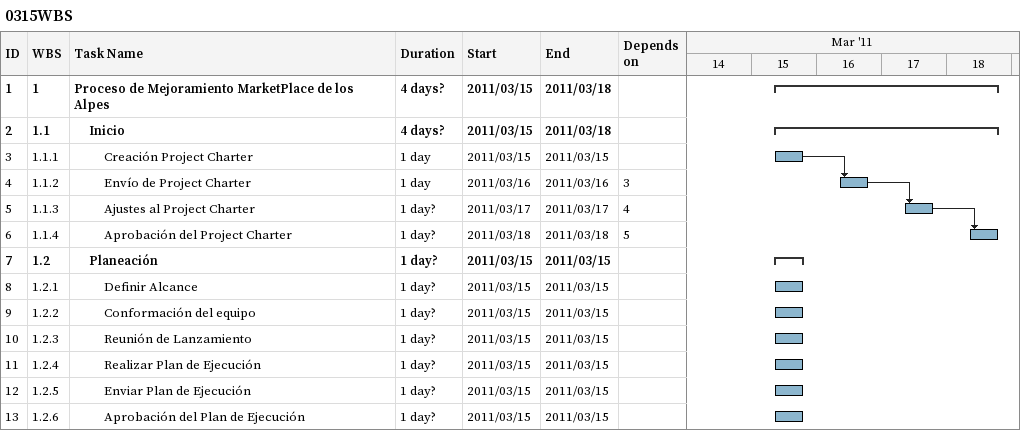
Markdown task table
0315WBS

| ID | WBS | Task | Duration | Start | Finish | Predecessors |
|---|---|---|---|---|---|---|
| 1 | 1 | **Proceso de Mejoramiento MarketPlace de los Alpes** | 4d? | 2011-03-15 | 2011-03-18 |  |
| 2 | 1.1 | **Inicio** | 4d? | 2011-03-15 | 2011-03-18 |  |
| 3 | 1.1.1 | Creación Project Charter | 1d | 2011-03-15 | 2011-03-15 |  |
| 4 | 1.1.2 | Envío de Project Charter | 1d | 2011-03-16 | 2011-03-16 | 3 |
| 5 | 1.1.3 | Ajustes al Project Charter | 1d? | 2011-03-17 | 2011-03-17 | 4 |
| 6 | 1.1.4 | Aprobación del Project Charter | 1d? | 2011-03-18 | 2011-03-18 | 5 |
| 7 | 1.2 | **Planeación** | 1d? | 2011-03-15 | 2011-03-15 |  |
| 8 | 1.2.1 | Definir Alcance | 1d? | 2011-03-15 | 2011-03-15 |  |
| 9 | 1.2.2 | Conformación del equipo | 1d? | 2011-03-15 | 2011-03-15 |  |
| 10 | 1.2.3 | Reunión de Lanzamiento | 1d? | 2011-03-15 | 2011-03-15 |  |
| 11 | 1.2.4 | Realizar Plan de Ejecución | 1d? | 2011-03-15 | 2011-03-15 |  |
| 12 | 1.2.5 | Enviar Plan de Ejecución | 1d? | 2011-03-15 | 2011-03-15 |  |
| 13 | 1.2.6 | Aprobación del Plan de Ejecución | 1d? | 2011-03-15 | 2011-03-15 |  |
